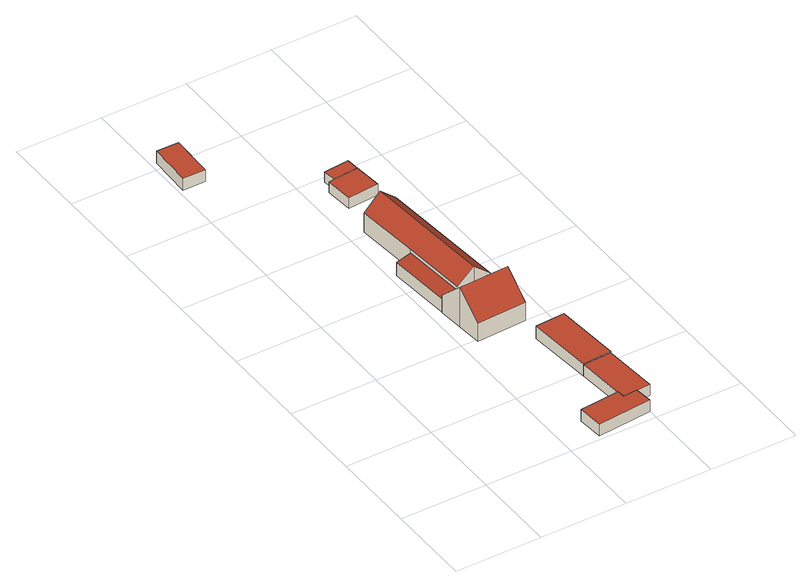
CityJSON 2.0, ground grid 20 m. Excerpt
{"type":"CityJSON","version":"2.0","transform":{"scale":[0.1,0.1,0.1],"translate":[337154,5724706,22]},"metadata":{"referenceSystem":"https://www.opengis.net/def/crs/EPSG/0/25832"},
"CityObjects":{
"building1":{"type":"Building","attributes":{"Geometrietyp2DReferenz":"3000","Gemeindeschluessel":"05170048","function":"31001_3200","roofType":"1000","measuredHeight":2.87},"address":[{"country":"Germany","locality":"Wesel","thoroughfareNumber":"16","thoroughfareName":"Am Lippehafen"}],"geometry":[{"type":"Solid","lod":"2","boundaries":[[[[0,1,2,3]],[[4,5,1,0]],[[6,7,5,4]],[[8,9,7,6]],[[10,11,9,8]],[[3,2,11,10]],[[8,6,4,0,3,10]],[[1,5,7,9,11,2]]]],"semantics":{"surfaces":[{"type":"WallSurface"},{"type":"RoofSurface"},{"type":"GroundSurface"}],"values":[[0,0,0,0,0,0,1,2]]}}]},
"building2":{"type":"Building","attributes":{"Geometrietyp2DReferenz":"3000","Gemeindeschluessel":"05170048","function":"31001_2720","roofType":"1000","measuredHeight":2.98},"geometry":[{"type":"Solid","lod":"2","boundaries":[[[[12,13,14,15]],[[16,17,13,12]],[[18,19,17,16]],[[15,14,19,18]],[[16,12,15,18]],[[13,17,19,14]]]],"semantics":{"surfaces":[{"type":"WallSurface"},{"type":"RoofSurface"},{"type":"GroundSurface"}],"values":[[0,0,0,0,1,2]]}}]},
"building3":{"type":"Building","attributes":{"Geometrietyp2DReferenz":"3000","Gemeindeschluessel":"05170048","function":"31001_3200","roofType":"2100","measuredHeight":4.03},"address":[{"country":"Germany","locality":"Wesel","thoroughfareNumber":"16","thoroughfareName":"Am Lippehafen"}],"geometry":[{"type":"Solid","lod":"2","boundaries":[[[[20,21,22,23]],[[24,25,21,20]],[[26,27,25,24]],[[28,29,27,26]],[[23,22,29,28]],[[26,24,20,23,28]],[[21,25,27,29,22]]]],"semantics":{"surfaces":[{"type":"WallSurface"},{"type":"RoofSurface"},{"type":"GroundSurface"}],"values":[[0,0,0,0,0,1,2]]}}]},
"building4":{"type":"Building","attributes":{"Geometrietyp2DReferenz":"3000","Gemeindeschluessel":"05170048","function":"31001_3200","roofType":"3100","measuredHeight":9.97},"address":[{"country":"Germany","locality":"Wesel","thoroughfareNumber":"16","thoroughfareName":"Am Lippehafen"}],"geometry":[{"type":"Solid","lod":"2","boundaries":[[[[30,31,32,33]],[[34,35,31,30]],[[36,22,35,34]],[[37,29,22,36]],[[38,27,29,37]],[[39,40,27,38]],[[41,42,40,39]],[[43,44,42,41]],[[33,32,44,43]],[[33,43,41,30]],[[39,38,37,36,34,30,41]],[[31,35,22,29,27,40,42,44,32]]]],"semantics":{"surfaces":[{"type":"WallSurface"},{"type":"RoofSurface"},{"type":"GroundSurface"}],"values":[[0,0,0,0,0,0,0,0,0,1,1,2]]}}]},
"building5":{"type":"Building","attributes":{"Geometrietyp2DReferenz":"3000","Gemeindeschluessel":"05170048","function":"31001_3200","roofType":"1000","measuredHeight":2.82},"address":[{"country":"Germany","locality":"Wesel","thoroughfareNumber":"16","thoroughfareName":"Am Lippehafen"}],"geometry":[{"type":"Solid","lod":"2","boundaries":[[[[45,46,47,48]],[[49,50,46,45]],[[51,52,50,49]],[[53,54,52,51]],[[55,56,54,53]],[[48,47,56,55]],[[53,51,49,45,48,55]],[[46,50,52,54,56,47]]]],"semantics":{"surfaces":[{"type":"WallSurface"},{"type":"RoofSurface"},{"type":"GroundSurface"}],"values":[[0,0,0,0,0,0,1,2]]}}]},
"building6":{"type":"Building","attributes":{"Geometrietyp2DReferenz":"3000","Gemeindeschluessel":"05170048","function":"31001_3200","roofType":"1000","measuredHeight":3.15},"address":[{"country":"Germany","locality":"Wesel","thoroughfareNumber":"16","thoroughfareName":"Am Lippehafen"}],"geometry":[{"type":"Solid","lod":"2","boundaries":[[[[57,58,59,60]],[[61,62,58,57]],[[63,64,62,61]],[[65,66,64,63]],[[60,59,66,65]],[[63,61,57,60,65]],[[58,62,64,66,59]]]],"semantics":{"surfaces":[{"type":"WallSurface"},{"type":"RoofSurface"},{"type":"GroundSurface"}],"values":[[0,0,0,0,0,1,2]]}}]},
"building7":{"type":"Building","attributes":{"Geometrietyp2DReferenz":"3000","Gemeindeschluessel":"05170048","function":"31001_3200","roofType":"3100","measuredHeight":8.26},"address":[{"country":"Germany","locality":"Wesel","thoroughfareNumber":"16","thoroughfareName":"Am Lippehafen"}],"geometry":[{"type":"Solid","lod":"2","boundaries":[[[[67,27,68,69]],[[70,25,27,67]],[[71,72,25,70]],[[73,74,72,71]],[[75,76,74,73]],[[77,40,76,75]],[[69,68,40,77]],[[71,70,67,69,73]],[[77,75,73,69]],[[27,25,72,74,76,40,68]]]],"semantics":{"surfaces":[{"type":"WallSurface"},{"type":"RoofSurface"},{"type":"GroundSurface"}],"values":[[0,0,0,0,0,0,0,1,1,2]]}}]},
"building8":{"type":"Building","attributes":{"Geometrietyp2DReferenz":"3000","Gemeindeschluessel":"05170048","function":"31001_2463","roofType":"1000","measuredHeight":2.67},"address":[{"country":"Germany","locality":"Wesel","thoroughfareNumber":"16","thoroughfareName":"Am Lippehafen"}],"geometry":[{"type":"Solid","lod":"2","boundaries":[[[[78,79,80,81]],[[82,83,79,78]],[[84,85,83,82]],[[86,87,85,84]],[[81,80,87,86]],[[84,82,78,81,86]],[[79,83,85,87,80]]]],"semantics":{"surfaces":[{"type":"WallSurface"},{"type":"RoofSurface"},{"type":"GroundSurface"}],"values":[[0,0,0,0,0,1,2]]}}]},
"building9":{"type":"Building","attributes":{"Geometrietyp2DReferenz":"3000","Gemeindeschluessel":"05170048","function":"31001_2463","roofType":"1000","measuredHeight":2.54},"address":[{"country":"Germany","locality":"Wesel","thoroughfareNumber":"16","thoroughfareName":"Am Lippehafen"}],"geometry":[{"type":"Solid","lod":"2","boundaries":[[[[88,89,90,91]],[[81,92,89,88]],[[86,93,92,81]],[[91,90,93,86]],[[81,88,91,86]],[[89,92,93,90]]]],"semantics":{"surfaces":[{"type":"WallSurface"},{"type":"RoofSurface"},{"type":"GroundSurface"}],"values":[[0,0,0,0,1,2]]}}]}
},
"vertices":[
[394,61,33],[394,61,4],[361,58,4],[361,58,33],[398,19,33],[398,19,4],[272,8,33],[272,8,4],[267,68,33],[267,68,4],[360,76,33],[360,76,4],
[5,1208,43],[5,1208,13],[2,1106,13],[2,1106,43],[57,1207,43],[57,1207,13],[54,1105,43],[54,1105,13],
[201,637,56],[201,637,23],[213,489,23],[213,489,55],[236,640,63],[236,640,23],[249,489,63],[249,489,23],[213,487,55],[213,487,23],
[217,430,123],[217,430,23],[222,372,23],[222,372,68],[212,489,66],[212,489,23],[213,489,66],[213,487,68],[249,489,68],[328,492,68],[328,492,23],[332,434,123],[332,434,23],[337,377,68],[337,377,23],
[427,63,31],[427,63,3],[417,192,3],[417,192,31],[394,61,31],[394,61,3],[361,58,31],[361,58,3],[360,76,31],[360,76,3],[351,188,31],[351,188,3],
[406,345,33],[406,345,2],[338,341,2],[338,341,33],[418,192,33],[418,192,2],[417,192,33],[417,192,2],[351,188,33],[351,188,2],
[249,489,71],[288,490,23],[288,490,106],[236,640,71],[223,789,71],[223,789,23],[263,793,106],[263,793,23],[302,796,71],[302,796,23],[328,492,71],
[309,872,52],[309,872,25],[303,937,25],[303,937,52],[237,866,52],[237,866,25],[232,930,52],[232,930,25],[245,932,52],[245,932,25],
[300,967,52],[300,967,27],[242,962,27],[242,962,52],[303,937,27],[245,932,27]
]}
